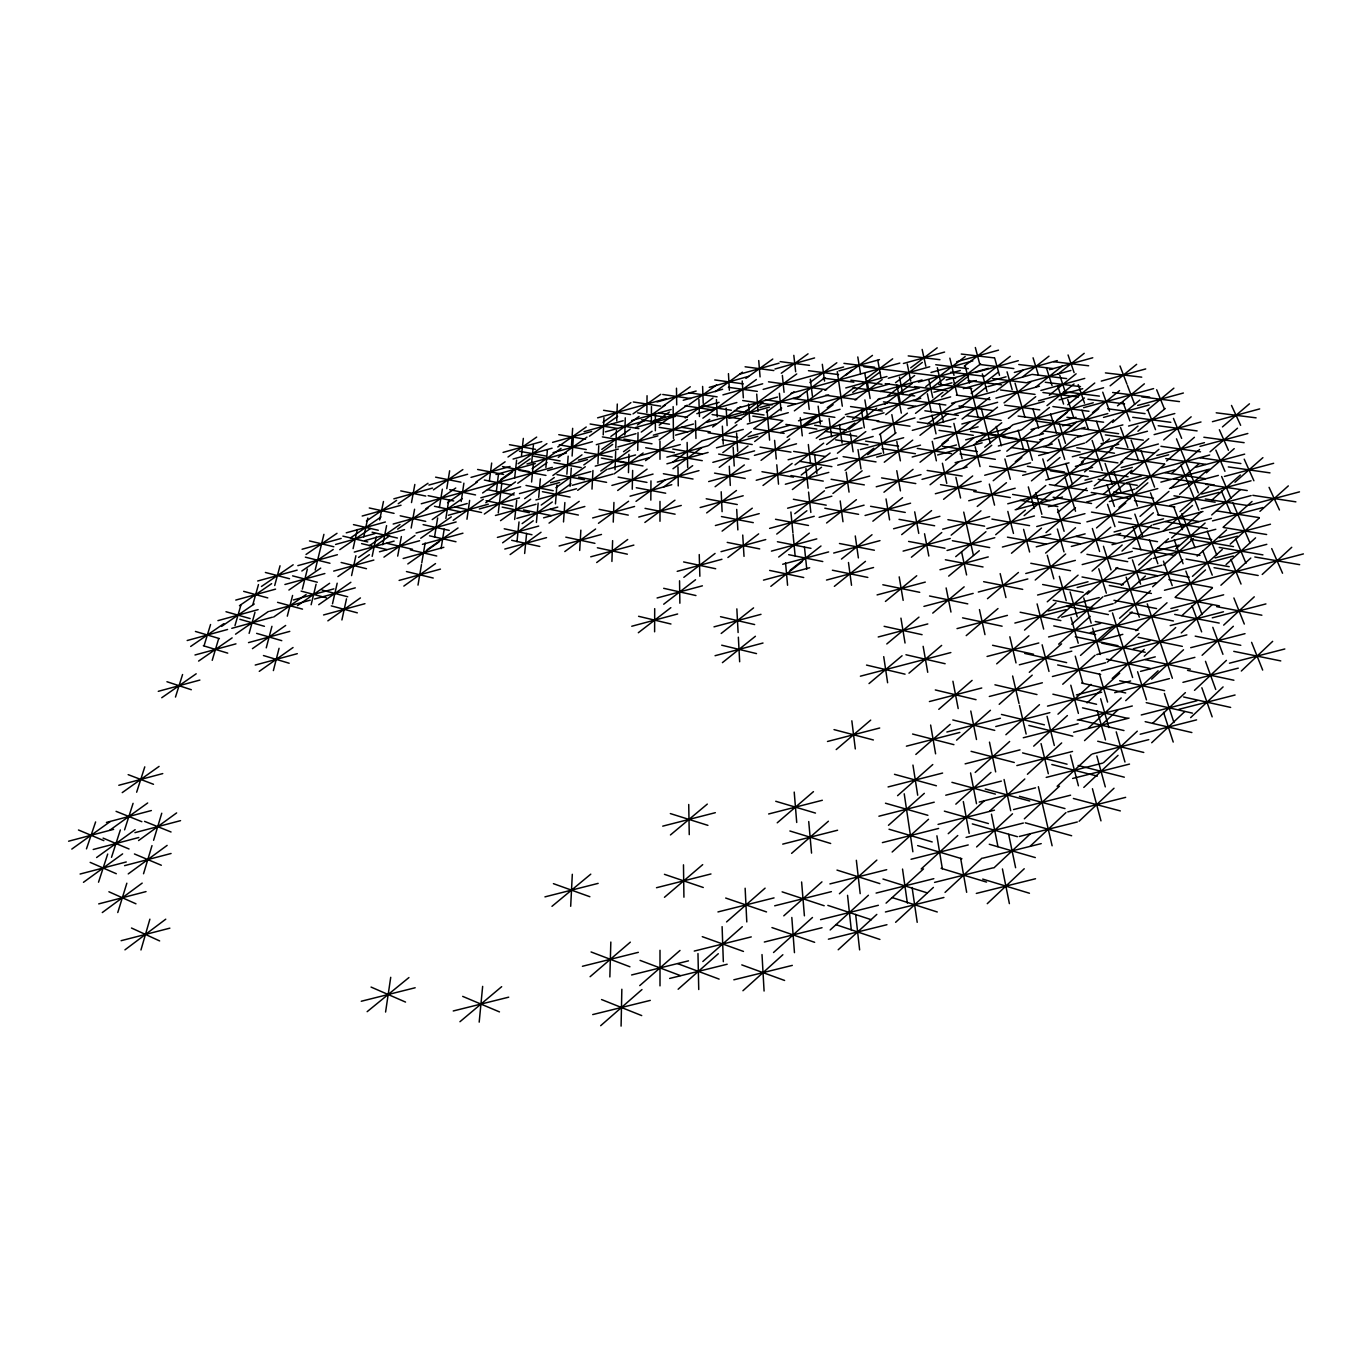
<?xml version="1.0" encoding="UTF-8"?>
<svg xmlns="http://www.w3.org/2000/svg" width="1372" height="1372" viewBox="0 0 1372 1372"><rect width="100%" height="100%" fill="white"/><g stroke="black" fill="none" stroke-linecap="round" stroke-linejoin="round"><path stroke-width="1.5" d="M654.615 631.806L654.701 608.636M655.353 430.722L655.404 413.401M650.825 500.128L650.963 480.903M651.34 423.622L651.46 406.524M646.864 412.492L647.052 395.719M637.723 450.359L638.031 432.592M621.087 1026.119L621.842 989.246M632.252 489.238L632.646 470.407M628.462 472.637L628.908 454.303M609.854 976.933L610.832 942.049M624.792 435.096L625.272 417.808M611.912 561.44L612.615 540.637M613.25 522.115L613.936 502.461M615.05 469.704L615.668 451.525M615.788 448.061L616.388 430.465M616.731 420.912L617.297 404.037M603.217 434.855L603.972 417.671M597.9 463.65L598.758 445.711M570.683 906.292L572.313 874.29M592.001 489.101L592.944 470.493M579.687 550.464L580.853 530.158M570.049 486.46L571.284 468.023M572.107 456.053L573.29 438.44M571.472 445.66L572.656 428.338M563.498 521.943L564.87 502.546M566.876 474.215L568.145 456.139M555.454 503.867L556.912 485.002M545.885 467.458L547.428 449.673M536.401 522.44L538.15 503.164M538.682 497.419L540.362 478.828M479.188 1022.14L482.652 986.382M524.653 553.482L526.608 533.365M531.599 482.018L533.348 463.89M531.684 462.484L533.416 444.905M516.987 541.7L519.028 521.943M514.672 519.508L516.712 500.403M521.48 455.744L523.332 438.388M514.637 478.073L516.609 460.135M498.259 512.905L501.826 483.098M496.321 491.776L498.55 473.563M489.375 480.955L491.673 463.05M466.96 519.233L469.636 500.386M385.583 1012.039L390.728 977.31M461.181 501.517L463.89 483.184M441.115 548.611L444.202 529.06M445.866 518.462L448.815 499.734M446.775 488.672L449.639 470.785M434.512 537.155L437.651 517.964M439.366 507.554L442.367 489.169M417.997 585.107L421.478 564.612M421.77 562.914L425.149 543.055M411.154 528.048L414.584 509.235M411.497 502.564L414.841 484.47M397.691 556.106L401.361 536.555M382.754 544.753L386.595 525.613M372.172 556.363L376.168 536.949M379.684 519.919L383.474 501.5M363.752 536.898L367.799 518.067M341.902 619.973L346.499 598.844M351.575 575.588L355.897 555.711M353.101 548.629L357.32 529.523M332.504 603.8L337.186 583.203M311.135 604.743L316.092 584.232M315.2 570.015L323.912 534.36M302.355 589.103L307.362 569.088M273.371 670.599L279.065 648.304M287.297 616.165L292.596 595.448M266.254 647.858L271.948 626.301M274.709 585.518L280.042 565.779M249.121 633.367L254.969 612.341M252.791 604.778L258.468 584.575M140.956 949.973L149.891 919.171M234.989 625.563L240.992 604.846M212.214 660.326L218.663 638.683M143.528 873.758L152 845.615M153.595 840.281L161.759 813.236M204.085 645.646L210.568 624.5M117.769 912.534L126.841 883.208M175.479 697.062L182.579 674.51M124.595 829.854L133.084 803.34M136.651 792.21L144.78 766.862M111.509 857.311L120.359 829.94M98.527 882.196L107.702 854.053M86.47 848.856L95.611 821.931M1190.639 717.625L1223.087 686.909M1241.317 671.028L1272.667 641.341M987.257 903.685L1024.232 868.75M1079.095 821.262L1114.013 788.231M1151.691 742.749L1184.791 711.553M1194.497 690.339L1226.431 660.378M1030.321 846.078L1065.975 812.601M1103.602 762.643L1137.302 731.173M993.86 867.927L1030.115 834.039M1083.794 787.425L1118.043 755.355M1152.669 723.267L1185.391 692.637M1057.126 786.293L1091.477 754.428M945.034 892.417L981.992 858.117M1024.335 818.81L1059.476 786.19M1202.112 655.284L1233.359 626.267M1223.67 625.135L1254.265 596.82M976.607 846.936L1012.519 813.785M895.607 922.31L933.406 887.41M1262.223 574.456L1291.755 547.291M1125.692 700.663L1158.105 670.822M1084.532 740.623L1117.888 709.907M1151.622 679.157L1183.522 649.762M838.189 949.767L876.811 914.404M989.658 811.161L1024.815 778.987M1088.082 728.326L1121.198 697.936M921.178 868.956L957.776 835.514M1181.241 632.938L1212.162 604.658M886.072 903.136L923.528 868.888M1027.405 774.271L1061.671 742.938M1087.07 702.893L1119.706 673.223M1220.909 585.244L1250.801 558.044M948.224 833.696L983.998 801.111M1144.214 656.245L1175.718 627.553M830.163 929.959L868.425 895.264M1033.699 746.145L1067.399 715.567M1112.195 678.454L1144.265 649.316M1181.858 615.685L1212.454 587.868M955.821 804.163L990.978 772.402M1057.966 714.177L1090.946 684.371M1226.088 564.544L1255.569 537.858M892.143 852.029L928.535 819.273M1175.221 597.18L1205.508 569.912M742.938 990.738L782.863 954.741M1107.341 662.11L1139.103 633.452M1259.925 511.362L1288.325 485.894M773.516 952.511L812.481 917.491M839.407 893.755L876.862 860.09M1192.457 576.343L1222.281 549.52M975.2 772.453L1009.655 741.48M1230.221 544.135L1259.324 517.964M1135.947 630.726L1167.023 602.771M1005.882 734.74L1039.462 704.659M1062.734 684.234L1095.096 655.233M888.473 825.292L924.334 793.342M1223.224 527.14L1252.036 501.449M1080.519 655.422L1112.263 627.124M1100.721 639.884L1132.106 611.895M1197.139 556.175L1226.585 529.866M1152.6 586.787L1182.784 559.913M783.789 915.844L821.948 881.87M1119.569 618.24L1150.473 590.715M1163.679 564.972L1193.417 538.63M1029.292 672.314L1061.568 643.845M702.841 961.515L742.303 926.7M956.576 740.177L990.447 710.267M1211.733 514.946L1240.374 489.65M999.193 704.316L1032.207 675.144M1114.801 603.08L1145.414 576M1175.701 549.04L1205.096 523.041M678.128 989.246L718.311 953.729M897.58 795.674L932.788 764.53M1171.585 537.961L1200.792 512.288M1234.954 482.224L1262.909 457.648M1121.25 585.295L1151.52 558.661M1058.635 644.188L1090.243 616.337M915.827 754.446L950.144 724.365M726.56 921.933L765.096 888.147M1212.025 499.923L1240.391 475.021M1138.64 564.955L1168.464 538.75M1071.738 624.209L1102.917 596.82M1087.139 594.265L1117.7 567.579M639.746 985.611L679.998 950.453M791.593 853.367L828.414 821.211M1163.405 530.93L1192.508 505.479M600.679 1025.69L641.976 989.555M1057.966 617.949L1089.076 590.8M1179.989 511.567L1208.663 486.528M938.774 709.341L972.096 680.392M1122.004 551.064L1151.622 525.322M996.689 663.842L1028.914 635.802M1124.011 538.184L1153.389 512.785M1179.628 494.297L1207.995 469.721M1092.061 571.095L1122.159 545.01M1024.524 630.108L1055.994 602.822M1206.348 472.808L1234.234 448.627M1170.882 487.918L1199.162 463.547M1139.995 516.369L1168.91 491.433M1047.248 601.811L1078.083 575.16M777.221 822.823L813.459 791.644M1210.035 451.851L1237.527 428.184M1222.452 426.915L1249.446 403.814M1171.551 473.546L1199.557 449.553M1080.999 552.762L1110.771 527.208M590.097 976.71L630.331 942.152M1119.038 507.417L1147.85 482.841M836.2 749.575L870.706 720.111M1035.208 580.03L1065.667 554.031M1096.52 527.928L1125.777 502.958M664.46 897.288L702.704 864.634M1166.646 460.958L1194.429 437.291M1136.29 488.552L1164.691 464.353M966.214 635.63L997.993 608.533M1096.211 507.863L1125.091 483.407M1045.618 553.087L1075.511 527.74M908.967 673.172L941.655 645.406M1103.208 494.435L1131.814 470.287M1130.768 473.134L1158.894 449.364M987.463 598.689L1018.436 572.467M869.025 683.582L902.073 655.765M1163.748 439.932L1191.153 416.814M1011.49 553.242L1041.502 528.083M1120.821 462.124L1148.758 438.697M1094.324 485.825L1122.793 461.935M459.946 1021.728L501.672 986.674M1045.978 532.593L1075.476 507.777M932.737 613.113L964.156 586.839M670.445 834.948L707.3 804.095M1057.555 512.579L1086.641 488.226M1137.92 431.237L1165.24 408.496M886.792 643.965L918.966 617.126M1110.274 449.107L1137.988 426.057M1084.566 471.882L1112.795 448.404M1053.747 499.614L1082.594 475.604M1081.41 462.141L1109.468 438.92M1054.794 485.602L1083.366 461.952M995.695 534.703L1025.381 510.127M1146.975 410.434L1173.883 388.156M948.669 576.12L979.299 550.721M551.973 906.326L590.783 874.153M1024.112 515.615L1053.336 491.365M955.718 556.655L985.936 531.719M1016.601 509.578L1045.738 485.517M1085.989 442.556L1113.652 419.815M1112.606 422.456L1139.823 400.058M1117.477 405.838L1144.368 383.817M1031.452 480.886L1059.99 457.476M885.42 601.433L916.736 575.743M367.147 1011.678L408.942 977.55M951.156 535.149L980.963 510.813M1047.436 460.889L1075.545 437.891M1048.414 444.94L1076.214 422.336M911.402 557.221L941.758 532.542M977.241 506.457L1006.431 482.704M1092.506 412.646L1119.569 390.591M1071.326 430.98L1098.801 408.599M1015.331 461.695L1043.526 438.851M1110.137 385.824L1136.651 364.335M993.208 480.732L1021.831 457.528M1067.776 404.757L1094.753 383.028M1057.109 419.986L1084.412 397.949M1039.616 434.615L1067.227 412.32M834.348 586.358L865.475 561.354M943.576 499.322L972.679 475.947M901.678 534.634L931.588 510.59M1006.808 451.182L1034.814 428.647M1046.99 405.632L1074.036 384.006M1021.917 429.573L1049.477 407.484M1049.306 395.187L1076.128 373.801M984.753 447.221L1012.742 424.908M963.298 468.023L991.75 445.3M722.409 662.642L755.406 636.265M1008.351 418.426L1035.723 396.697M930.062 484.779L958.908 461.832M841.448 559.073L872.009 534.737M945.582 460.186L973.914 437.771M1057.795 374.247L1084.206 353.324M872.866 521.188L902.57 497.642M973.794 444.957L1001.749 422.765M721.192 633.47L753.571 607.882M1035.723 387.075L1062.425 365.964M883.962 492.222L913.049 469.344M790.083 570.323L820.988 545.987M969.884 428.939L997.53 407.158M770.841 586.341L802.106 561.697M1004.047 402.888L1031.127 381.57M1022.449 376.974L1048.98 356.171M942.015 443.911L970.021 421.907M920.012 462.227L948.412 439.898M778.696 557.049L809.326 533.125M826.596 522.989L856.42 499.665M996.089 391.209L1022.946 370.2M962.064 419.077L989.538 397.588M959.405 408.033L986.657 386.818M927.609 423.862L955.221 402.425M971.136 393.215L998.079 372.292M884.271 462.227L912.74 440.103M919.977 435.318L947.846 413.641M776.741 534.068L806.89 510.744M832.941 493.44L862.148 470.819M983.69 376.906L1010.272 356.308M845.049 470.373L873.758 448.25M941.535 396.851L968.598 375.997M867.721 454.647L896.07 432.78M638.323 632.732L670.839 607.659M794.765 513.728L824.469 490.816M879.503 434.581L907.424 413.144M663.705 604.212L695.553 579.739M727.915 557.512L758.647 533.862M915.501 413.366L942.941 392.255M953.78 384.537L980.568 363.923M683.839 577.338L715.069 553.448M917.148 399.098L944.279 378.329M964.293 366.118L990.704 345.881M885.746 414.618L913.255 393.644M837.435 453.223L865.801 431.58M925.791 386.63L965.185 356.566M792.364 489.53L821.554 467.235M722.101 531.118L752.285 508.172M801.231 475.021L830.111 453.034M795.023 464.834L823.68 443.139M887.53 396.062L914.644 375.534M826.596 444.494L854.79 423.108M848.839 429.282L876.708 408.153M884.854 404.174L912.14 383.457M895.522 382.685L922.344 362.414M763.004 485.465L792.141 463.444M852.458 419.3L880.104 398.395M706.666 512.905L736.472 490.507M816.237 438.251L844.329 417.071M910.665 367.833L937.179 347.836M854.945 400.024L882.179 379.564M124.938 949.853L165.755 919.189M787.168 437.291L815.26 416.299M827.247 407.69L854.687 387.196M865.886 378.826L892.675 358.812M805.278 425.509L833.113 404.706M761.048 460.357L789.672 438.954M852.732 392.409L879.812 372.155M715.104 486.734L744.327 464.937M824.915 390.197L851.978 370.131M845.735 375.225L872.472 355.399M596.683 562.537L627.707 539.505M794.354 410.863L821.879 390.471M644.874 522.458L674.955 500.18M719.22 467.338L748.032 445.986M754.651 441.527L782.88 420.621L752.799 416.11M781.663 408.119L753.708 428.699L784.115 433.398M722.821 452.657L751.307 431.648M797.698 397.76L824.949 377.66M102.283 912.552L142.191 883.105M663.396 487.18L692.688 465.657M766.365 412.08L793.959 391.826M809.892 382.565L836.817 362.757M735.152 423.005L763.004 402.648M598.449 523.298L628.599 501.243M672.966 468.761L701.847 447.632M708.552 445.506L736.901 424.754M564.801 551.561L595.602 529.009M636.008 501.363L665.626 479.651M128.231 873.913L167.127 845.392M672.897 462.038L701.624 441.081M743.504 412.783L796.738 373.939M617.674 490.49L647.087 469.138M781.285 373.253L808.039 353.822M138.572 840.556L176.628 812.91M83.452 882.316L122.623 853.864M712.617 426.984L740.571 406.661M681.524 439.829L709.77 419.369M549.023 523.109L579.19 501.346M510.11 554.58L541.031 532.25M702.876 418.168L756.384 379.495M96.606 857.517L135.125 829.666M645.56 460.615L674.287 439.846M109.863 830.146L147.679 802.98M685.228 417.928L712.994 397.966M659.177 439.846L687.441 419.489M745.888 378.398L772.779 359.035M614.09 473.906L643.142 453M659.195 425.183L687.132 405.186M522.115 523.607L552.316 501.981M623.54 451.68L652.077 431.254M689.104 404.654L716.578 384.983M71.807 849.079L110.137 821.622M600.799 470.99L629.782 450.205M502.615 542.798L533.262 520.811M577.681 490.336L607.11 469.224M715.258 391.689L742.441 372.172M641.256 432.077L669.365 412.012M541.22 505.05L570.992 483.784M500.54 520.657L530.69 499.237M601.776 449.381L630.28 429.127M662.762 406.335L690.288 386.767M637.363 424.994L665.317 405.117M122.228 792.622L159.083 766.399M583.82 464.937L612.684 444.408M555.917 487.677L585.295 466.754M552.899 475.467L581.985 454.852M610.849 436.45L639.06 416.436M524.636 498.619L554.271 477.593M403.831 586.084L435.524 563.583M484.316 514.071L514.311 492.891M633.041 413.881L660.738 394.296M602.994 422.267L630.897 402.648M517.759 483.236L547.051 462.638M427.172 549.692L458.025 527.963M558.284 457.339L586.976 437.119M407.793 563.961L438.989 541.991M589.428 436.193L617.64 416.316M327.857 620.864L360.424 597.918M259.257 671.354L293.042 647.515M453.154 520.365L483.304 499.219M557.769 446.963L586.238 427.001M532.113 468.727L561.062 448.387M485.774 502.787L515.529 481.898M252.414 648.664L285.668 625.461M383.937 557.152L414.961 535.492M518.067 463.753L546.913 443.619M318.698 604.726L350.872 582.26M500.952 479.308L530.158 458.883M482.618 492.977L512.133 472.328M420.724 538.253L451.302 516.85M432.214 519.594L462.347 498.568M397.623 529.146L427.995 508.103M358.589 557.409L389.631 535.886M273.645 617.04L306.11 594.522M508 457.013L536.692 437.085M161.742 697.731L196.196 673.789M337.924 576.583L369.411 554.7M297.45 605.652L329.64 583.289M475.827 482.155L505.102 461.815M447.598 502.684L477.353 482.001M235.538 634.19L268.432 611.466M198.597 661.081L232.142 637.877M369.24 545.816L399.989 524.516M425.852 508.703L455.744 488.003M433.415 489.873L462.861 469.567M288.892 590.046L320.705 568.111M190.674 646.452L223.859 623.66M398.223 503.73L427.995 483.287M221.578 626.421L254.266 603.972M301.84 571.009L333.207 549.486M350.443 537.961L381.004 516.97M339.742 549.675L370.577 528.46M261.452 586.479L293.179 564.784M239.483 605.687L271.656 583.649M366.427 521.034L396.611 500.351M306.042 554.46L336.998 533.314M739.748 374.162L779.09 363.151M597.609 417.843L666.466 398.6M657.051 401.962L696.17 391.037M709.255 387.367L748.598 376.374M774.94 369.017L814.574 357.938M683.222 400.264L722.632 389.271M503.078 452.4L541.769 441.595M584.06 431.648L623.162 420.741M552.573 442.367L591.606 431.494M631.737 420.501L671.114 409.525M722.924 394.879L762.695 383.783M605.361 431.871L644.737 420.895M513.059 459.054L552.093 448.198M763.158 389.408L843.591 366.993M653.415 420.655L719.1 402.356M428.87 485.053L467.612 474.266M635.579 427.515L675.23 416.471M838.909 370.903L879.452 359.618M553.053 452.657L592.395 441.698M696.839 413.658L736.867 402.528M393.833 498.842L432.557 488.072M471.025 477.37L510.075 466.497M527.002 463.976L566.362 453.034M596.288 444.7L635.956 433.672M495.995 474.489L535.286 463.582M737.21 408.273L777.598 397.04M791.095 393.301L899.826 363.083M903.411 363.494L944.588 352.055M362.191 516.026L401.036 505.239M653.346 435.181L693.46 424.034M617.88 446.963L657.908 435.85M706.477 422.37L746.9 411.154M759.917 407.535L800.579 396.251M421.273 503.747L552.316 467.389M578.384 460.152L618.309 449.073M728.875 418.391L769.469 407.124M547.617 470.63L587.456 459.586M675.538 435.147L715.944 423.948M845.769 387.933L886.964 376.511M787.717 406.301L828.705 394.93M888.301 378.243L929.736 366.753M956.678 361.745L998.507 350.152M346.241 532.833L385.395 521.995M820.405 403.111L889.382 384.006M931.022 372.464L972.851 360.887M480.835 497.796L520.657 486.768M595.225 466.12L635.562 454.955M747.26 424.034L788.283 412.68M302.08 549.246L341.165 538.424M393.164 524.035L467.2 503.541M639.712 455.796L680.306 444.562M550.566 482.738L590.817 471.591M702.344 440.738L743.298 429.419M880.292 391.517L922.053 379.958M918.348 382.102L960.314 370.509M335.574 544.461L374.95 533.571M519.456 493.611L559.639 482.498M608.413 469.018L649.007 457.785M448.352 515.255L488.295 504.21M364.901 540.585L404.534 529.643M479.343 508.961L519.491 497.882M666.861 457.168L707.849 445.831M798.487 420.792L840.093 409.302M946.131 380.01L988.406 368.331M877.6 399.544L919.583 387.95M975.852 372.412L1018.281 360.682M572.175 485.328L612.804 474.112M748.134 436.742L789.569 425.303M716.476 447.804L757.841 436.399M909.687 394.484L951.928 382.822M297.844 565.641L337.392 554.734M416.076 533.022L456.156 521.96M535.903 499.957L576.514 488.758M666.895 463.822L708.106 452.451M780.445 432.489L822.171 420.981M845.358 414.584L887.392 402.991M354.285 552.076L394.141 541.082M933.903 392.238L976.401 380.507M257.662 581.008L297.158 570.135M495.429 515.478L536.006 504.296M878.423 409.902L920.749 398.24M1014.337 372.447L1057.28 360.596M611.895 485.414L653.055 474.077M963.298 388.602L1006.088 376.803M379.461 551.784L419.643 540.722M809.308 433.398L884.014 412.835M712.84 462.347L754.6 450.856M907.972 408.633L950.659 396.885M988.08 386.578L1031.144 374.728M1049.426 369.685L1092.764 357.766M422.439 544.341L462.947 533.193M516.85 518.359L557.787 507.091M284.913 584.506L324.872 573.53M333.688 571.095L373.853 560.05M657.308 482.087L698.965 470.63M754.394 455.384L796.515 443.808M235.778 600.078L275.566 589.137M819.547 439.589L862.028 427.91M951.585 403.282L994.683 391.432M1027.439 382.428L1070.897 370.474M543.569 517.844L584.849 506.491M403.145 558.507L443.842 547.325M630.04 496.184L671.783 484.71M872.129 429.693L914.987 417.911M919.926 419.009L963.093 407.158M995.918 398.137L1039.444 386.201M497.401 537.412L538.682 526.076M708.655 481.572L750.981 469.961M788.094 459.774L873.158 436.45M954.157 414.241L997.633 402.305M1040.868 390.454L1084.755 378.415M217.925 620.641L258.125 609.631M293.385 599.958L333.928 588.862M592.653 517.947L634.584 506.474M912.294 430.362L955.718 418.46M1101.287 381.09L1145.706 368.931M269.684 611.277L310.278 600.164M314.497 599.015L355.279 587.851M860.33 449.587L903.668 437.719M1038.501 400.813L1082.714 388.705M504.793 549.057L546.536 537.635M756.212 480.269L837.332 458.077M961.858 423.999L1044.178 401.464M399.115 580.425L440.446 569.123M1059.15 399.904L1103.585 387.762M187.175 640.518L227.581 629.474M231.782 628.325L272.393 617.211M638.752 517.055L681.267 505.445M837.726 465.194L881.27 453.292M934.109 438.851L978.116 426.829M876.691 457.082L920.509 445.128M559.124 546.005L601.485 534.445M700.149 507.503L743.195 495.755M785.35 484.247L828.791 472.397M1013.496 424.548L1093.261 402.785M323.552 614.965L364.952 603.68M965.648 439.863L1010.101 427.738M1083.623 407.69L1153.595 388.602M912.174 457.03L956.456 444.957M194.996 654.993L235.967 643.845M976.504 442.093L1021.197 429.916M248.504 642.611L289.784 631.377M937.573 454.972L982.129 442.847M1031.007 429.539L1076.025 417.277M825.601 488.072L869.694 476.067M1062.511 425.903L1107.839 413.555M1137.68 405.443L1183.384 393.009M590.732 556.809L633.864 545.096M998.37 445.986L1043.475 433.724M1103.5 417.397L1149.136 404.997M715.395 525.527L759.213 513.625M787.614 508.206L831.844 496.184M955.101 462.707L1000.154 450.479M1039.667 439.743L1085.149 427.395M876.228 486.786L920.989 474.626M922.018 479.36L967.157 467.115M1006.756 456.379L1052.307 444.031M1076.969 437.342L1122.879 424.891M1128.556 426.057L1174.809 413.538M158.277 691.334L199.883 680.066M255.226 665.06L297.295 653.672M769.606 528.392L814.231 516.301M1038.604 455.538L1084.566 443.105M819.135 517.33L864.086 505.17M984.702 475.261L1030.561 462.861M1101.013 443.791L1147.455 431.237M721.037 551.664L765.748 539.573M935.344 493.748L981.134 481.383M1072.304 456.739L1118.78 444.185M1154.109 434.632L1200.997 421.976M865.063 515.495L910.579 503.198M1212.419 421.684L1259.685 408.907M1022.637 475.364L1069.011 462.844M677.202 571.352L721.946 559.279M1075.374 466.394L1158.397 443.996M771.424 551.115L816.803 538.887M968.718 500.763L1015.177 488.243M1045.756 480.011L1092.609 467.389M1156.853 455.453L1204.445 442.642M893.584 528.769L939.906 516.301M1121.181 467.56L1168.687 454.784M1199.951 446.38L1247.834 433.501M1084.96 480.166L1132.363 467.423M657.085 597.986L702.395 585.827M782.675 564.252L828.619 551.921M1007.734 503.798L1091.923 481.178M833.696 553.053L879.984 540.619M1161.621 467.921L1209.692 455.024M942.667 529.215L989.692 516.592M1015.143 509.767L1062.528 497.058M1093.724 488.689L1141.521 475.878M763.484 580.133L809.686 567.751M1126.566 482.824L1174.638 469.944M1048.345 506.731L1096.091 493.937M1196.144 467.132L1244.661 454.132M903.102 551.115L950.282 538.493M986.845 528.7L1034.454 515.975M1086.693 501.998L1134.816 489.118M1160.883 482.138L1209.401 469.155M631.755 626.249L677.631 613.987M1109.348 501.517L1157.779 488.586M826.493 580.064L873.552 567.511M1169.493 488.449L1218.336 475.415M947.057 550.481L994.82 537.721M1036.735 526.539L1084.96 513.66M1224.441 476.427L1273.662 463.29M1086.881 521.857L1179.062 497.299M1002.4 547.034L1050.815 534.137M1201.58 493.989L1251.058 480.8M118.798 785.281L162.754 773.585M714.006 626.85L760.997 614.33M1169.733 505.548L1219.142 492.394M939.957 569.757L988.252 556.912M1036.237 546.845L1085.132 533.845M877.085 594.916L925.294 582.105M1114.081 531.976L1163.559 518.839M1201.203 508.841L1251.144 495.584M1071.326 546.45L1120.684 533.348M1153.166 524.721L1202.97 511.516M1249 505.239L1299.49 491.862M1112.006 544.718L1211.373 518.393M1212.505 520.897L1262.995 507.52M715.069 655.713L763.004 643.022M1025.759 573.513L1075.356 560.393M106.433 822.428L151.366 810.543M923.939 606.39L973.177 593.39M978.305 592.035L1027.834 578.95M1082.182 564.578L1132.277 551.355M1165.257 542.626L1215.798 529.283M1128.401 558.438L1178.942 545.096M68.6 841.208L113.619 829.34M1219.331 537.721L1270.472 524.224M1153.235 558.421L1237.527 536.212M134.919 832.65L180.555 820.645M878.217 636.985L927.798 623.934M1037.575 595.036L1088.03 581.762M1077.157 587.508L1161.981 565.195M93.21 849.491L138.795 837.52M1215.078 557.907L1266.819 544.324M957.021 628.616L1007.425 615.376M1142.104 580.013L1233.325 556.072M1048.088 610.986L1099.212 597.575M1104.511 596.185L1155.944 582.706M1014.868 623.06L1065.907 609.683M80.091 874.033L126.258 861.959M1061.705 617.16L1113.207 603.68M1164.451 590.269L1303.4 553.911M124.578 865.646L171.071 853.487M860.398 676.19L950.847 652.558M1109.159 611.175L1161.141 597.592M1048.585 636.951L1100.55 623.403M987.068 656.468L1038.793 642.988M1170.899 608.551L1223.67 594.796M1090.346 632.629L1177.913 609.803M1070.211 648.013L1122.828 634.344M98.715 903.891L146.032 891.594M1019.345 664.803L1071.789 651.168M1170.179 625.615L1223.481 611.775M1212.265 617.846L1265.927 603.92M1096.76 654.581L1149.959 640.793M929.393 701.555L981.752 687.989M1133.323 648.733L1186.866 634.876M1052.41 676.516L1105.695 662.745M989.315 696.479L1042.36 682.776M827.488 741.48L879.709 728M1101.476 670.737L1155.275 656.845M1190.707 647.687L1245.021 633.658M1140.526 671.371L1194.892 657.36M121.113 940.695L169.871 928.158M1076.403 694.935L1130.631 680.975M946.869 732.013L1000.445 718.225M1047.505 706.134L1101.682 692.208M906.395 746.179L959.868 732.442M1114.681 692.671L1169.39 678.625M1229.449 663.191L1284.827 648.973M995.763 726.543L1049.872 712.651M1182.938 682.347L1238.264 668.147M662.727 826.15L715.327 812.687M1077.26 720.06L1132.312 705.98M1023.272 737.759L1078.118 723.747M1073.659 732.236L1129.053 718.088M1141.264 714.966L1197.07 700.715M768.646 813.973L822.343 800.27M965.133 763.861L1020.013 749.867M1178.925 709.324L1235.074 695.004M888.078 786.945L942.598 773.053M1016.858 765.576L1072.527 751.427M1140.183 734.226L1196.59 719.871M1092.421 753.948L1148.776 739.628M544.941 896.876L598.141 883.379M945.754 795.211L1001.354 781.114M878.903 816.22L934.229 802.191M782.726 844.123L837.589 830.232M1046.219 777.41L1102.694 763.106M979.231 802.071L1035.534 787.837M1072.63 778.456L1129.516 764.084M656.502 887.718L710.97 873.964M938.054 824.4L994.477 810.183M882.385 842.614L938.602 828.448M1013.548 809.566L1070.589 795.194M966.094 837.417L1023.341 823.046M1067.776 811.898L1125.657 797.355M911.059 859.266L968.22 844.946M361.265 1001.251L415.167 987.754M717.95 911.934L774.048 897.888M829.906 883.911L886.706 869.694M1019.31 836.474L1077.312 821.965M774.683 905.812L831.398 891.646M983.072 858.117L1041.228 843.609M582.431 966.282L638.34 952.339M876.091 893.086L933.835 878.68M934.555 882.402L992.796 867.893M453.24 1010.975L508.72 997.17M694.249 951.07L751.256 936.904M820.559 919.669L878.372 905.297M631.617 974.96L688.487 960.846M764.324 942.032L822.034 927.712M885.42 911.986L943.919 897.477M976.315 893.429L1035.517 878.749M669.639 978.459L727.16 964.242M828.396 939.185L886.947 924.711M592.721 1014.577L650.294 1000.394M733.831 979.814L792.313 965.391M1053.713 361.728L1088.631 365.775M961.275 354.045L994.048 357.869M1105.42 372.892L1141.744 377.163M1018.761 364.506L1053.01 368.554M908.213 355.897L939.94 359.687M980.431 364.558L1013.857 368.571M1031.864 374.367L1066.644 378.586M935.755 364.712L968.272 368.674M1045.258 382.274L1080.519 386.63M950.83 372.155L983.844 376.237M1112.606 392.495L1149.616 397.074M1141.744 396.902L1179.491 401.602M992.659 378.552L1026.719 382.788M843.934 363.357L874.564 367.199M1063.506 391.603L1099.401 396.114M863.88 366.821L955.649 378.363M967.98 380.61L1001.56 384.829M1216.209 412.8L1256.1 417.843M1042.943 392.529L1078.426 397.023M1087.91 399.235L1124.543 403.9M780.154 361.625L809.48 365.364M1000.497 389.974L1035.02 394.399M938.688 384.263L971.77 388.516M1107.736 408.805L1145.071 413.641M808.451 370.68L838.549 374.59M914.558 386.544L947.194 390.797M885.266 383.663L917.216 387.847M1052.907 406.558L1088.974 411.291M850.846 380.198L882.024 384.297M1132.723 417.311L1170.831 422.319M745.099 366.787L773.859 370.56M956.353 395.153L990.069 399.595M823.32 378.106L853.881 382.153M1004.716 405.186L1039.719 409.851M1158.191 425.732L1197.104 430.911M853.024 387.659L914.712 395.925M1066.919 417.294L1103.585 422.216M1203.861 437.239L1244.13 442.676M958.942 405.992L993.002 410.605M912.912 400.538L945.857 405.014M768.492 381.81L826.579 389.717M1018.093 416.059L1053.662 420.912M1035.568 420.947L1071.635 425.903M1081.376 428.579L1118.643 433.706M883.482 401.859L915.844 406.318M714.743 379.924L743.23 383.868M825.618 395.256L856.643 399.544M966.66 415.613L1001.114 420.398M1105.335 434.907L1143.322 440.172M924.865 410.777L958.308 415.424M1160.969 446.312L1200.517 451.834M1044.229 431.031L1080.759 436.142M728.395 387.316L757.327 391.38M793.033 398.48L823.509 402.785M850.537 406.558L882.35 411.051M1200.123 457.768L1240.888 463.547M1115.71 447.615L1154.264 453.103M765.353 399.767L795.297 404.054M917.285 422.027L950.865 426.846M1228.317 466.909L1269.992 472.877M1165.771 458.625L1205.765 464.371M970.484 431.305L1005.419 436.347M981.323 433.483L1016.549 438.56M1003.104 437.291L1038.896 442.453M1076.78 447.769L1114.476 453.206M688.847 392.735L717.127 396.834M742.715 400.538L772.23 404.809M846.953 416.351L878.938 420.998M877.257 421.444L909.996 426.195M939.065 430.379L973.314 435.353M1125.503 458.351L1164.571 464.045M1043.217 446.655L1080.141 452.04M803.838 412.8L834.862 417.345M662.762 394.467L690.579 398.566M1079.867 457.305L1117.888 462.913M1011.49 447.546L1047.745 452.897M1165.068 472.688L1205.422 478.674M734.432 410.571L764.033 414.996M702.481 405.958L731.327 410.262M1173.66 478.897L1214.392 485.019M685.005 405.769L713.526 410.057M814.676 425.251L846.215 429.985M1205.611 484.299L1247.234 490.559M1130.905 473.426L1170.505 479.394M942.564 446.312L977.293 451.56M785.899 424.411L816.837 429.11M1252.842 495.326L1295.888 501.843M1089.471 470.905L1128.058 476.753M633.315 401.979L660.755 406.146M824.915 431.34L856.814 436.193M712.119 414.567L741.36 419.009M960.057 453.926L995.352 459.311M917.268 448.404L951.516 453.635M865.595 441.149L898.557 446.192M1027.371 466.291L1064.449 471.985M1050.42 470.836L1088.133 476.633M1098.217 479.308L1137.234 485.328M835.617 439.863L867.944 444.854M659.212 412.972L687.389 417.328M881.922 448.524L915.433 453.72M1205.268 498.979L1247.302 505.496M989.589 466.274L1025.844 471.899M1173.952 495.789L1215.146 502.203M637.603 412.869L665.369 417.191M603.56 410.297L630.623 414.55M1113.807 491.948L1153.509 498.208M1216.552 510.864L1259.17 517.621M641.461 419.798L669.45 424.222M1049.34 484.556L1087.396 490.576M681.335 427.258L710.267 431.871M1091.255 492.462L1130.459 498.705M708.089 432.746L737.673 437.462M1134.455 500.626L1174.878 507.074M659.212 427.344L687.715 431.923M843.128 456.636L876.022 461.901M927.163 470.459L962.166 476.084M722.221 439.692L752.233 444.545M793.651 451.388L825.395 456.516M760.037 447.118L790.992 452.125M611.346 424.171L638.872 428.647M1053.079 497.23L1091.546 503.49M1157.505 514.792L1198.854 521.514M1223.395 527.465L1266.648 534.531M590.114 423.999L617.228 428.441M1012.622 494.435L1050.112 500.574M799.79 461.352L831.895 466.634M940.489 484.659L976.161 490.524M1165.565 521.634L1207.274 528.512M973.76 491.519L1010.307 497.556M1020.031 500.317L1057.829 506.577M1091.495 512.099L1131.231 518.685M881.579 477.902L915.793 483.579M718.636 454.098L748.923 459.157M623.9 439.074L651.992 443.791M1118.609 522.029L1159.237 528.837M602.359 436.896L629.988 441.527M672.777 449.056L702.052 453.978M1169.579 532.456L1211.682 539.522M1190.69 539.35L1233.497 546.588M645.715 447.769L674.424 452.623M831.123 479.274L864.326 484.899M558.764 434.667L585.518 439.229M1041.588 516.832L1080.313 523.435M1219.211 547.428L1262.926 554.871M672.846 455.641L702.275 460.666M790.992 475.587L823.269 481.109M761.957 471.711L793.53 477.113M1254.814 556.981L1299.661 564.664M1116.585 534.634L1157.505 541.666M991.922 519.096L1029.583 525.648M1157.659 548.08L1199.917 555.42M559.279 444.837L586.273 449.553M714.555 473.117L745.202 478.468M1076.094 536.435L1116.122 543.432M1132.946 548.148L1174.621 555.454M584.592 452.211L612.221 457.048M1185.991 559.073L1229.226 566.687M601.399 458.077L629.491 463.05M614.57 460.906L642.971 465.931M947.915 519.679L984.616 526.179M870.568 506.302L905.246 512.442M1041.159 536.898L1080.416 543.844M1214.031 567.682L1258.175 575.503M509.458 444.7L535.509 449.33M663.379 473.734L693.032 479.034M1007.46 537.172L1045.961 544.067M793.359 499.271L826.236 505.17M899.02 519.353L934.641 525.768M519.439 451.268L545.816 456.018M1086.95 554.322L1127.715 561.68M824.812 508.223L858.58 514.328M533.365 456.104L560.102 460.941M1146.649 569.431L1189.232 577.166M553.962 462.638L581.231 467.612M1115.71 568.094L1157.522 575.76M618.12 477.13L646.949 482.412M1168.927 579.499L1212.316 587.49M952.357 540.705L989.709 547.582M706.203 498.773L737.279 504.536M636.265 487.729L665.694 493.217M578.521 477.13L606.578 482.361M556.963 474.609L584.541 479.771M1030.801 563.275L1070.503 570.701M908.59 541.426L944.982 548.251M502.512 466.583L528.889 471.539M519.165 470.373L545.953 475.415M775.506 519.268L808.485 525.476M1082.028 576.977L1123.274 584.746M1175.392 597.54L1219.434 605.892M1109.279 585.484L1151.417 593.476M1216.57 606.63L1261.88 615.222M477.61 469.464L503.593 474.438M721.466 516.558L753.279 522.646M945.359 559.759L983.038 566.979M839.458 543.501L874.393 550.241M1042.634 584.506L1083.177 592.361M645.046 508.36L675.11 514.191M525.99 485.431L553.225 490.713M1113.944 600.284L1156.579 608.568M1174.706 614.399L1219.211 623.077M484.35 480.046L510.676 485.191M542.42 491.673L570.1 497.093M983.621 581.677L1022.723 589.377M777.41 541.734L810.972 548.337M1130.065 612.427L1173.42 620.984M599.101 509.338L628.273 515.117M435.61 477.164L460.975 482.207M1053.164 600.233L1094.359 608.413M487.506 489.65L514.088 494.949M1066.73 606.304L1108.404 614.622M1195.201 636.145L1240.803 645.303M727.211 542.386L759.728 548.92M788.677 554.682L822.788 561.542M550.155 509.338L578.367 515.049M449.673 489.684L475.552 494.932M1095.285 621.499L1138.04 630.177M1233.771 651.357L1280.762 660.91M832.392 570.22L867.824 577.423M486.065 500.711L512.871 506.182M523.504 509.921L551.218 515.58M1020.133 612.238L1060.865 620.59M882.831 584.764L919.737 592.327M1138.108 637.311L1182.338 646.384M502.152 507.108L529.386 512.699M929.547 595.997L967.774 603.869M428.133 495.669L453.755 500.969M1053.747 625.872L1095.628 634.55M400.744 490.884L425.749 496.064M769.623 570.426L803.718 577.526M1075.288 636.745L1117.991 645.697M455.195 506.988L481.555 512.511M1101.733 643.159L1145.226 652.283M434.461 506.302L460.409 511.79M962.561 617.846L1002.109 626.198M1145.328 659.64L1190.347 669.176M683.599 561.937L715.687 568.745M565.796 537.155L594.933 543.346M1187.552 670.359L1233.908 680.238M597.369 547.771L627.364 554.185M504.227 528.786L531.959 534.737M1106.467 659.109L1150.525 668.558M369.274 507.966L394.056 513.368M400.195 515.803L425.714 521.377M511.653 540.294L539.796 546.45M992.573 645.286L1033.528 654.238M1024.713 653.432L1066.644 662.625M423.108 524.636L449.227 530.398M884.117 626.318L922.087 634.687M1057.658 664.94L1100.687 674.424M1119.689 680.718L1164.639 690.665M1183.642 696.993L1230.65 707.42M429.522 535.817L455.984 541.751M663.688 588.314L695.947 595.551M1081.599 683.05L1125.692 692.963M1146.203 702.653L1192.422 713.131M353.462 524.619L378.278 530.261M372.104 532.233L397.417 538.03M905.949 654.753L945.137 663.722M720.523 616.697L754.651 624.569M1052.89 694.181L1096.571 704.265M386.698 543.278L412.509 549.28M994.94 684.8L1036.975 694.558M410.348 549.863L436.742 556.003M1145.174 721.655L1191.874 732.545M1082.525 707.849L1127.304 718.293M342.88 536.126L367.73 541.94M361.591 543.621L386.938 549.589M866.521 665.077L905.057 674.167M1078.975 719.854L1123.994 730.556M638.58 616.302L670.959 624.003M935.31 689.945L976.058 699.686M309.489 540.928L333.842 546.759M721.706 645.2L756.521 653.604M1001.457 714.435L1044.418 724.845M406.455 571.558L433.226 578.041M1097.703 741.24L1143.768 752.456M1028.863 725.445L1072.784 736.164M341.148 562.486L366.495 568.711M305.373 557.169L329.966 563.257M952.803 719.957L994.751 730.384M1078.1 765.473L1124.32 777.187M1022.586 752.902L1067.073 764.204M1051.827 764.496L1097.343 776.123M912.586 734.037L953.917 744.67M292.596 575.863L317.309 582.225M971.102 751.342L1014.285 762.489M265.379 572.467L289.543 578.727M322.163 590.114L347.716 596.786M834.022 729.612L873.381 739.971M301.12 591.109L326.296 597.763M1073.367 798.47L1120.341 810.921M331.287 605.875L357.32 612.838M1019.43 796.309L1064.981 808.588M985.268 789.003L1029.772 801.025M951.928 782.332L995.437 794.114M243.65 591.349L267.78 597.9M277.556 602.342L302.509 609.134M894.493 774.322L936.407 785.779M1025.261 822.823L1071.652 835.737M944.365 811.144L988.423 823.56M225.986 611.723L250.167 618.583M972.319 823.903L1017.407 836.697M885.472 803.22L927.884 815.311M239.86 619.287L264.436 626.301M989.263 844.26L1035.311 857.586M256.615 633.367L281.775 640.673M889.039 829.237L932.205 841.945M775.746 801.282L815.483 813.082M917.628 845.598L961.909 858.752M195.424 631.446L219.417 638.58M263.458 655.542L289.166 663.242M982.678 879.092L1029.446 893.241M941.089 868.322L986.537 882.093M203.33 645.749L227.735 653.141M789.878 830.986L830.677 843.488M882.968 879.023L927.232 892.88M670.342 813.579L707.918 825.361M836.989 870.088L879.864 883.619M892.332 897.631L937.282 911.986M166.938 681.73L191.325 689.722M827.831 905.383L871.357 919.737M782.126 891.851L824.195 905.743M835.702 924.591L879.915 939.443M664.442 874.324L703.27 887.495M725.685 898.043L766.536 911.934M771.956 927.575L814.642 942.324M702.275 936.664L743.47 951.431M553.413 883.654L589.874 896.722M741.789 964.893L784.613 980.466M677.905 963.744L719.134 979.111M640.055 960.383L680.289 975.561M128.162 774.648L153.493 784.287M591.075 951.962L629.937 966.78M601.553 999.553L641.719 1015.589M144.54 821.365L171.054 831.998M116.071 811.349L141.848 821.708M103.072 838.103L129.054 848.994M78.478 829.991L103.843 840.642M134.439 853.967L161.33 865.252M462.69 996.381L499.477 1011.901M90.158 862.371L116.311 873.724M371.057 987.068L405.546 1002.074M108.903 891.766L135.965 903.805M131.489 928.021L159.649 940.935M1231.507 405.443L1240.631 425.32M1269.066 487.352L1279.441 509.955M1244.198 459.157L1253.905 480.749M1219.365 429.745L1228.42 450.308M1271.707 548.594L1282.546 573.222M1215.849 450.136L1224.956 471.316M1221.629 476.478L1231.01 498.499M1232.879 502.855L1249.909 542.832M1221.44 491.073L1230.924 513.557M1235.915 539.162L1245.999 563.292M1173.472 418.391L1181.635 438.388M1230.941 559.296L1241.043 584.06M1156.682 389.785L1164.382 408.839M1176.49 438.834L1198.305 492.874M1180.863 465.022L1189.421 486.477M1190.004 487.952L1198.871 510.178M1207.257 531.187L1216.724 554.905M1233.891 597.969L1244.301 624.054M1251.607 642.353L1262.669 670.085M1147.85 410.074L1155.516 429.693M1202.747 550.789L1212.248 575.125M1181.875 513.643L1195.029 547.754M1120.015 365.981L1126.961 384.194M1127.441 385.446L1134.61 404.243M1173.729 506.851L1182.407 529.592M1212.797 627.313L1222.949 654.307M1122.725 401.653L1129.893 420.895M1141.058 450.856L1154.572 487.129M1174.243 539.916L1183.11 563.738M1185.854 571.112L1202.043 614.587M1131.128 440.206L1138.657 460.649M1150.491 492.84L1158.654 515.014M1192.028 605.772L1201.649 631.892M1120.598 427.601L1127.87 447.598M1205.491 661.321L1215.712 689.464M1102.745 392.186L1109.519 411.068M1163.439 561.148L1172.22 585.604M1129.688 484.247L1137.422 506.045M1149.479 540.036L1157.865 563.721M1201.855 687.766L1212.162 716.853M1134.833 514.123L1142.807 536.898M1096.502 421.341L1103.328 441.047M1113.944 471.728L1121.318 493.045M1132.929 526.642L1140.938 549.795M1068.068 354.971L1074.104 372.618M1078.203 384.64L1084.532 403.179M1105.077 463.376L1112.246 484.402M1081.908 410.159L1088.425 429.453M1092.129 440.429L1102.248 470.442M1107.101 484.796L1114.407 506.491M1132.414 559.879L1140.595 584.129M1147.266 603.886L1172.357 678.265M1107.547 504.313L1114.973 526.625M1059.819 375.413L1065.804 393.61M1067.742 399.526L1073.967 418.443M1126.155 577.166L1139.309 617.16M1164.399 693.46L1173.952 722.512M1057.606 385.601L1063.592 404.071M1163.559 712.325L1173.214 742.063M1046.304 367.576L1052.032 385.481M1103.448 546.262L1110.994 569.894M1059.304 423.845L1065.495 443.448M1092.369 528.512L1099.624 551.51M1137.594 671.731L1146.477 699.84M1033.065 357.8L1038.535 375.362M1050.523 413.847L1056.509 433.106M1058.464 439.383L1064.706 459.431M1065.941 463.393L1072.424 484.213M1098.749 568.763L1106.329 593.116M1112.503 612.958L1132.62 677.562M1065.015 477.01L1075.528 511.242M1032.962 409.028L1038.638 428.064M1042.789 458.917L1048.843 479.48M1057.572 509.098L1064.106 531.307M1083.743 597.918L1091.169 623.162M1092.644 628.153L1100.395 654.478M1015.04 383.148L1024.833 416.899M1057.366 529.026L1063.986 551.853M1099.469 674.098L1107.581 702.07M1116.225 731.859L1124.971 762.026M1007.048 371.812L1012.159 389.631M1026.668 440.326L1032.379 460.255M1070.074 591.915L1077.226 616.885M1100.653 698.742L1108.919 727.606M1018.144 430.139L1023.666 449.724M1035.791 492.72L1041.862 514.294M1059.356 576.326L1066.233 600.713M1070.932 617.383L1078.203 643.211M1097.223 710.662L1105.472 739.937M994.631 357.921L999.485 375.311M1028.314 486.888L1034.231 508.24M1047.265 555.248L1053.833 578.864M1075.271 656.159L1082.817 683.359M1096.828 755.955L1105.3 786.893M1070.795 685.211L1078.392 713.406M975.338 347.51L979.848 364.523M982.335 373.887L987.051 391.655M996.278 426.4L1001.406 445.763M1004.904 458.951L1010.324 479.325M1023.598 529.352L1029.617 552.024M1092.438 788.729L1100.979 820.868M1037.095 603.903L1043.663 629.079M981.374 408.685L990.344 443.499M1007.82 511.43L1013.479 533.434M1042.137 644.806L1048.98 671.423M1070.486 755.046L1078.409 785.779M965.048 365.518L969.472 382.977M970.827 388.362L978.219 417.568M989.315 484.076L994.546 505.136M1047.059 716.304L1054.313 745.476M975.183 446.74L980.054 466.6M949.853 358.161L954.003 375.345M953.008 377.574L957.279 395.308M1000.171 573.616L1005.933 597.575M1041.056 743.59L1048.311 773.722M1009.826 636.78L1016.017 662.916M953.883 423.399L962.115 458.763M1012.639 676.002L1019.036 703.527M1019.482 705.431L1026.136 734.037M1038.364 786.688L1052.118 845.787M937.316 367.679L941.312 385.069M939.426 403.951L943.576 422.37M955.907 477.319L960.554 498.002M963.727 512.099L973.451 555.437M922.138 349.431L925.843 366.255M928.844 379.873L932.754 397.571M979.454 609.58L984.976 634.636M927.352 393.781L931.262 411.874M931.965 415.133L936.03 433.844M942.393 463.239L946.766 483.424M961.601 551.904L966.591 574.954M932.24 441.338L936.373 460.82M1004.064 779.502L1010.701 810.732M989.469 742.132L995.66 771.887M1008.66 834.365L1015.606 867.721M907.252 363.992L910.768 381.142M946.131 587.936L950.968 612.066M970.793 711.005L976.504 739.525M991.459 814.162L997.958 846.644M1002.435 868.939L1009.38 903.616M899.449 377.077L902.879 394.553M896.859 384.983L900.289 402.665M897.854 395.153L901.318 413.126M924.539 533.759L928.827 556.037M952.923 681.232L958.188 708.569M970.57 772.933L976.504 803.718M914.695 511.859L918.76 533.399M891.834 414.618L895.247 433.123M896.808 441.527L900.375 460.838M963.316 801.557L969.181 833.353M877.823 360.373L880.893 377.283M896.774 470.699L900.426 490.884M923.133 646.332L927.729 672.297M960.657 858.323L966.66 892.314M880.344 434.221L883.637 453.24M930.628 725.051L935.601 753.828M867.155 381.09L870.122 398.532M864.892 373.681L867.807 390.9M886.038 498.945L889.588 519.919M899.192 576.857L903.153 600.37M857.792 356.96L860.553 373.681M864.875 399.887L867.841 417.825M900.941 618.137L905.04 643.022M936.904 835.805L942.341 868.75M861.393 409.628L864.326 427.824M912.946 765.079L917.697 795.211M857.997 449.639L860.981 469.001M850.297 433.003L853.11 451.817M883.722 656.656L887.615 682.742M904.217 793.805L912.877 851.772M837.28 371.658L842.322 406.198M912.106 887.513L917.199 922.327M839.458 424.548L842.082 443.087M846.215 472.157L849.045 492.119M855.27 535.955L858.375 557.907M902.536 869.059L907.355 903.068M822.308 364.3L824.555 381.056M829.134 418.529L831.586 436.828M840.196 500.934L842.991 521.737M848.479 562.503L851.532 585.278M818.141 406.181L820.405 424.068M810.338 379.169L812.447 396.268M851.841 720.815L855.305 748.941M807.148 391.963L809.24 409.405M814.608 454.406L816.906 473.683M808.331 444.528L810.526 463.479M856.351 860.295L860.193 893.652M793.822 355.348L795.657 371.726M800.27 417.74L802.294 435.884M805.947 468.572L808.142 488.226M808.571 492.102L810.835 512.459M855.665 914.404L859.627 949.887M847.553 895.333L851.309 930.01M804.472 547.154L806.77 569.208M782.366 375.448L784.064 392.306M779.399 393.284L781.08 410.64M790.889 511.996L792.913 532.868M793.05 534.308L795.143 555.883M774.597 440.343L776.278 459.003M776.792 464.782L778.524 484.162M785.556 562.829L787.579 585.261M808.725 821.554L811.555 853.11M766.999 409.542L769.606 440.138M758.733 360.544L760.071 376.906M794.217 792.09L796.72 822.463M801.608 881.99L804.404 915.827M756.709 394.09L758.064 411.36M791.816 917.474L794.457 952.648M748.529 404.071L749.781 421.581M742.218 380.97L743.35 397.811M736.593 433.038L737.69 451.302M742.732 535.046L744.018 556.38M733.163 447.341L734.226 466M736.695 509.406L737.862 529.918M762.009 954.569L764.084 991.03M728.446 373.647L729.372 390.231M726.2 408.084L727.126 425.594M729.287 466.257L730.298 485.448M736.85 608.876L738.102 632.526M738.359 637.191L739.662 661.767M722.358 426.143L723.25 444.151M745.133 888.233L746.797 921.933M721.192 491.759L722.101 511.67M716.441 399.544L717.23 416.762M722.101 926.632L723.336 961.686M702.618 386.441L703.201 403.231M698.914 399.389L699.446 416.522M695.467 420.758L695.964 438.474M699.24 554.562L699.857 576.257M687.132 442.436L687.664 467.458M697.971 953.557L698.742 989.521M688.727 804.489L689.259 834.639M677.991 466.96L678.248 485.911M679.552 580.785L679.877 603.217M683.479 864.823L683.925 897.202M676.482 388.207L676.705 404.911M673.138 406.592L673.463 438.491M659.983 441.184L659.983 459.311M659.983 501.397L659.983 521.274M660.001 950.299L660.001 985.868"/></g></svg>
